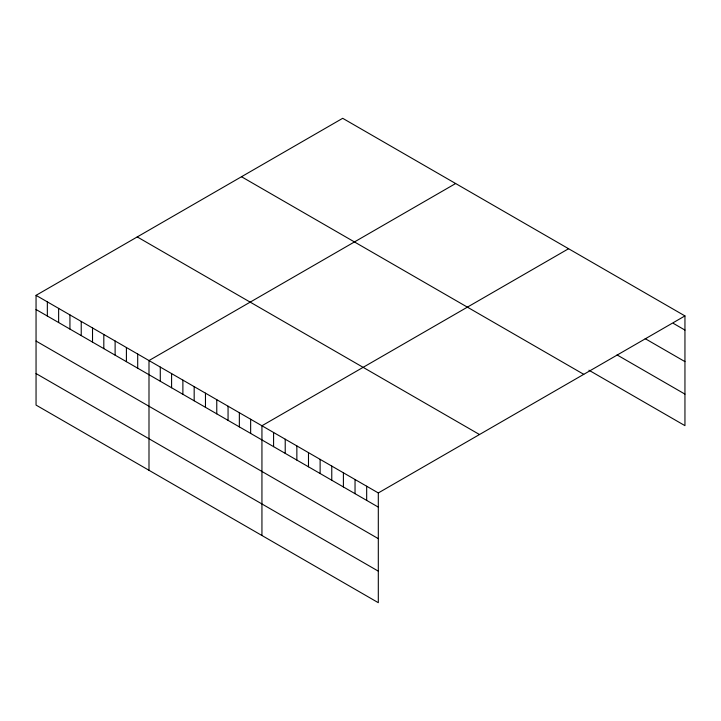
<?xml version="1.0" encoding="UTF-8"?>
<svg xmlns="http://www.w3.org/2000/svg" width="721" height="721" viewBox="0 0 721 721"><rect width="100%" height="100%" fill="white"/><g stroke="black" fill="none" stroke-linecap="round" stroke-linejoin="round"><path stroke-width="1.08" d="M36.05 295.349L378.309 492.948L378.309 602.693L36.05 405.085L36.05 295.349L342.691 118.307L684.95 315.915L684.95 425.651L588.949 370.224M455.636 183.522L148.995 360.554L148.995 470.299M568.581 248.727L261.939 425.76L261.939 535.505M378.309 492.948L684.95 315.915M673.315 323.359L684.95 330.074M645.187 338.663L684.95 361.618M617.068 354.921L684.95 394.117M241.499 176.735L583.758 374.334M137.242 236.921L479.501 434.529M36.05 309.507L378.309 507.115M36.05 341.051L378.309 538.65M36.05 373.55L378.309 571.149M366.674 486.233L366.674 500.392M355.038 479.51L355.038 493.678M343.403 472.796L343.403 486.954M331.768 466.072L331.768 480.24M320.124 459.358L320.124 473.517M308.489 452.635L308.489 466.802M296.854 445.92L296.854 460.079M285.219 439.197L285.219 453.365M273.583 432.483L273.583 446.65M250.647 419.243L250.647 433.411M239.354 412.718L239.354 426.886M228.061 406.202L228.061 420.361M216.769 399.677L216.769 413.845M205.467 393.161L205.467 407.32M194.174 386.636L194.174 400.804M182.882 380.12L182.882 394.279M171.589 373.595L171.589 387.763M160.287 367.079L160.287 381.238M137.702 354.029L137.702 368.197M126.409 347.513L126.409 361.681M115.117 340.988L115.117 355.156M103.815 334.472L103.815 348.64M92.522 327.947L92.522 342.115M81.23 321.431L81.23 335.589M69.937 314.906L69.937 329.073M58.635 308.39L58.635 322.548M47.343 301.865L47.343 316.032"/></g></svg>
